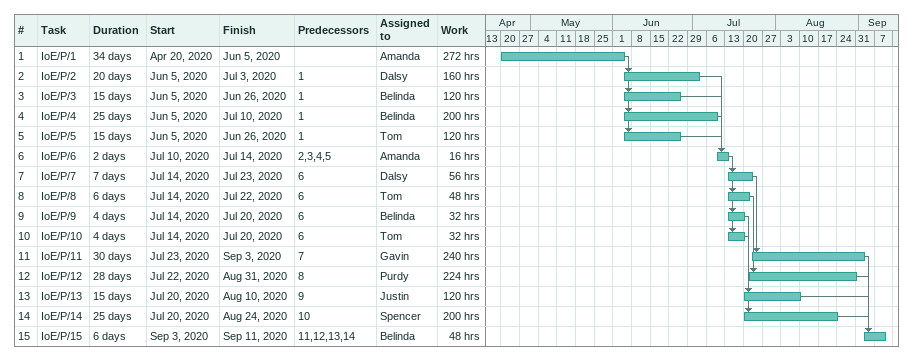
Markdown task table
| ID | Task | Duration | Start | Finish | Predecessors | Resources | Work (h) |
|---|---|---|---|---|---|---|---|
| 1 | IoE/P/1 | 34d | 2020-04-20 | 2020-06-05 |  | Amanda | 272 |
| 2 | IoE/P/2 | 20d | 2020-06-05 | 2020-07-03 | 1 | Dalsy | 160 |
| 3 | IoE/P/3 | 15d | 2020-06-05 | 2020-06-26 | 1 | Belinda | 120 |
| 4 | IoE/P/4 | 25d | 2020-06-05 | 2020-07-10 | 1 | Belinda | 200 |
| 5 | IoE/P/5 | 15d | 2020-06-05 | 2020-06-26 | 1 | Tom | 120 |
| 6 | IoE/P/6 | 2d | 2020-07-10 | 2020-07-14 | 2, 3, 4, 5 | Amanda | 16 |
| 7 | IoE/P/7 | 7d | 2020-07-14 | 2020-07-23 | 6 | Dalsy | 56 |
| 8 | IoE/P/8 | 6d | 2020-07-14 | 2020-07-22 | 6 | Tom | 48 |
| 9 | IoE/P/9 | 4d | 2020-07-14 | 2020-07-20 | 6 | Belinda | 32 |
| 10 | IoE/P/10 | 4d | 2020-07-14 | 2020-07-20 | 6 | Tom | 32 |
| 11 | IoE/P/11 | 30d | 2020-07-23 | 2020-09-03 | 7 | Gavin | 240 |
| 12 | IoE/P/12 | 28d | 2020-07-22 | 2020-08-31 | 8 | Purdy | 224 |
| 13 | IoE/P/13 | 15d | 2020-07-20 | 2020-08-10 | 9 | Justin | 120 |
| 14 | IoE/P/14 | 25d | 2020-07-20 | 2020-08-24 | 10 | Spencer | 200 |
| 15 | IoE/P/15 | 6d | 2020-09-03 | 2020-09-11 | 11, 12, 13, 14 | Belinda | 48 |
